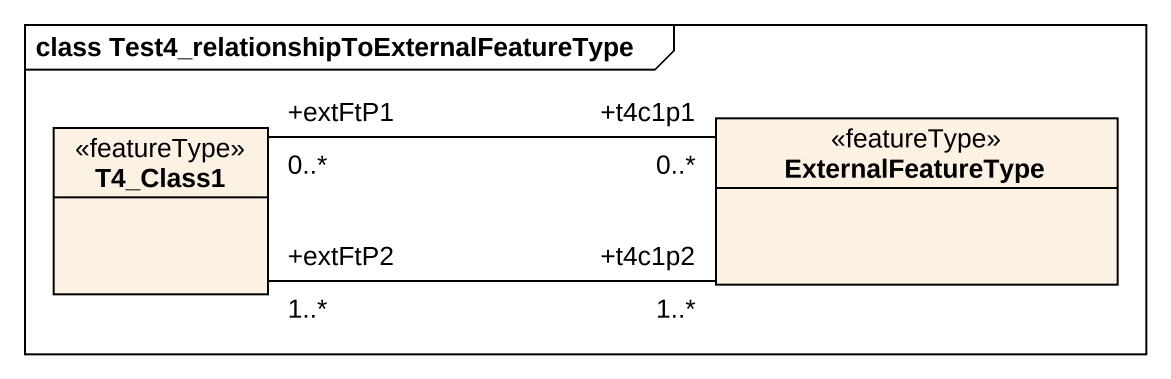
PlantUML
@startuml
mainframe class Test4_relationshipToExternalFeatureType
hide circle
hide empty members
class T4_Class1 <<featureType>>
class ExternalFeatureType <<featureType>>
T4_Class1 "+extFtP1\n0..*" -right- "+t4c1p1\n0..*" ExternalFeatureType
T4_Class1 "+extFtP2\n1..*" -right- "+t4c1p2\n1..*" ExternalFeatureType
@enduml
